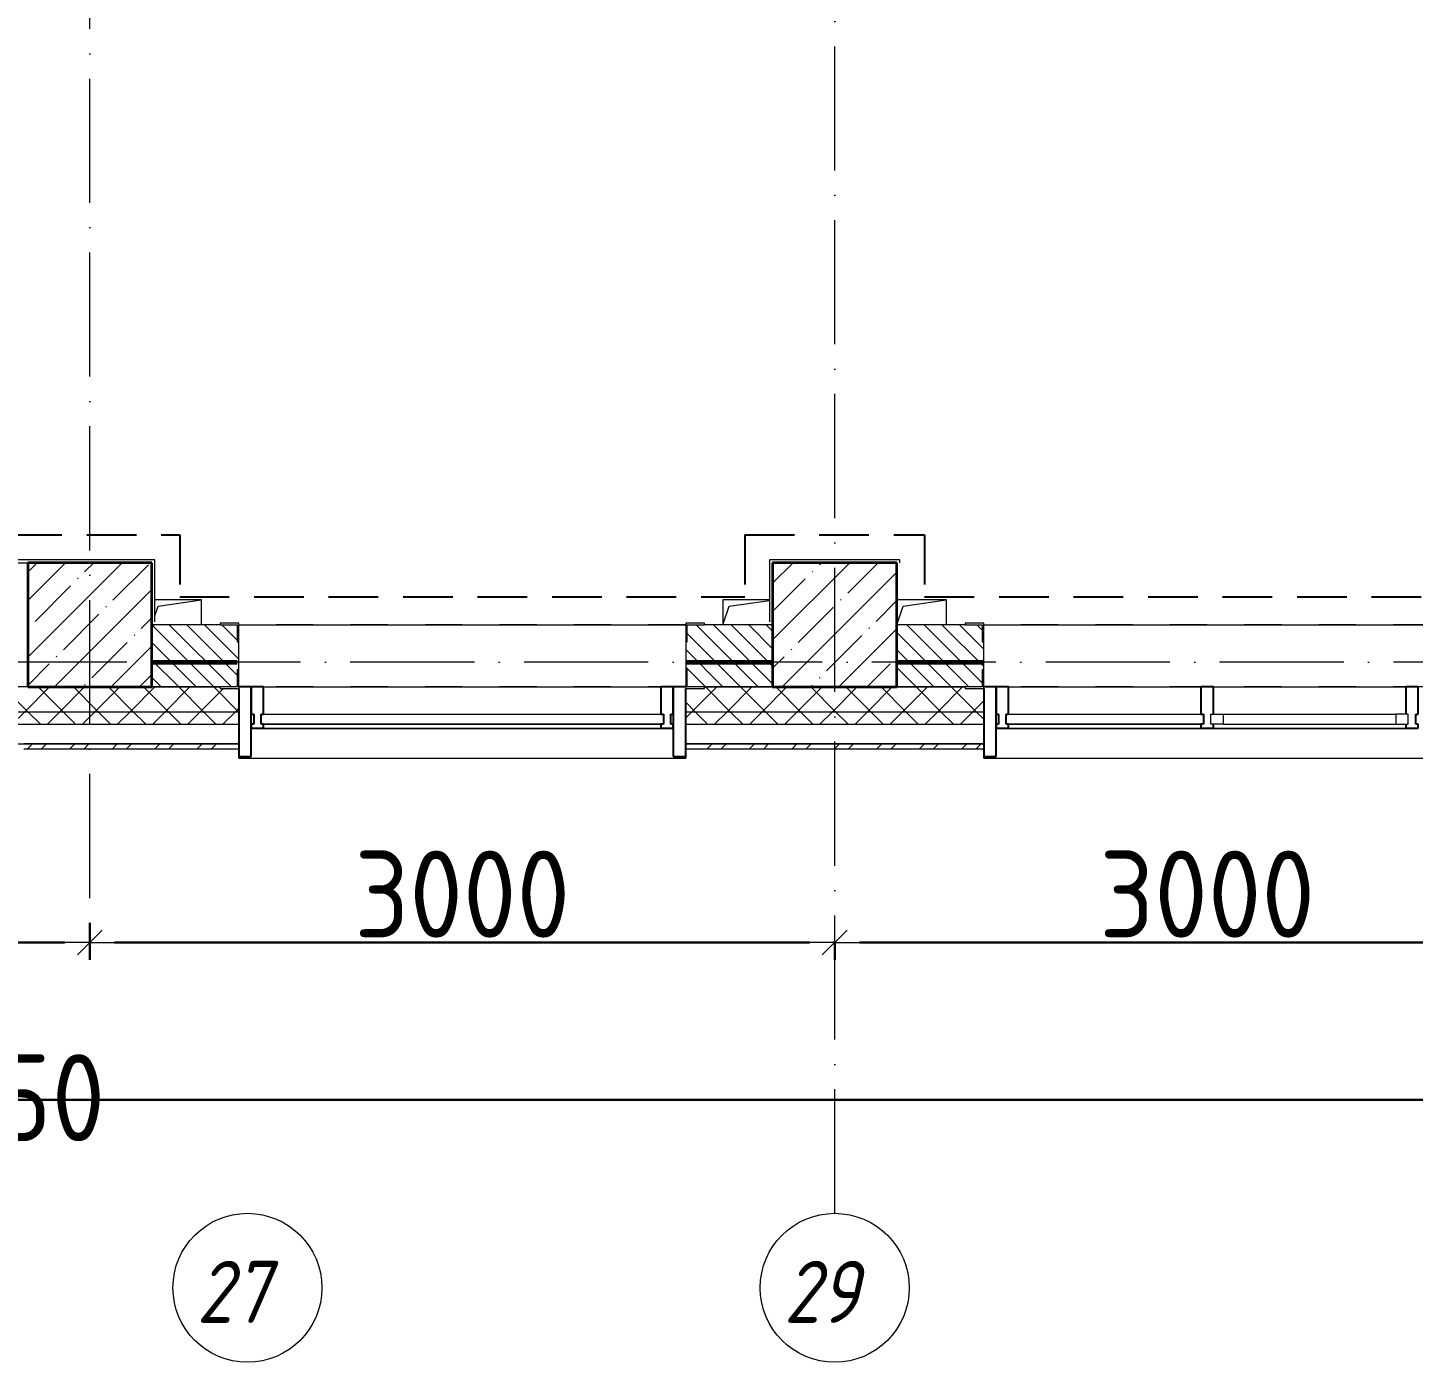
# Model space of a CAD drawing. Header units: millimetres. Extents: x -213536 to 1564669, y -45299 to 942238.
# Drawn here: x 607764 to 613344, y 422415 to 427790 of the extents above; entities that cross this region are included whole.
import ezdxf

# ---------------------------------------------------------------- set-up
doc = ezdxf.new("R2010")
doc.units = ezdxf.units.MM
for name, pattern in [('50_200_ШТРИХ_1Т_ш5_п1_п1_', [700, 500, -100, 0, -100]), ('Штрих короткий', [300, 150, -150]), ('Штриховая _2 мм - 1 мм_', [300, 200, -100])]:
    doc.linetypes.add(name, pattern=pattern)
for name, color, linetype, lineweight in [('0-1', 7, 'Continuous', 5), ('0-2', 7, 'Continuous', 9), ('2.1) ПГП окна 2.8 м', 5, 'Continuous', 30), ('3) ЖБ 4м', 3, 'Continuous', 30), ('Импосты витража', 7, 'Continuous', 9), ('Импосты витража-1', 7, 'Continuous', 25), ('Каркас_Импост', 7, 'Continuous', 13), ('Несущие колонны', 7, 'Continuous', 9), ('Несущие колонны-1', 7, 'Continuous', 35), ('Обобщенные модели', 7, 'Continuous', 9), ('Общие ребра', 7, 'Continuous', 9), ('Окна', 7, 'Continuous', 9), ('Оси', 7, 'Continuous', 9), ('Оси-1', 7, 'Continuous', 20), ('Оси-2', 7, '50_200_ШТРИХ_1Т_ш5_п1_п1_', 9), ('Остекление-1', 7, 'Continuous', 9), ('Перемычка-1', 7, 'Штрих короткий', 9), ('Размеры', 7, 'Continuous', 15), ('Стены', 7, 'Continuous', 9), ('Стены-1', 7, 'Continuous', 13), ('Штриховка разреза-1', 7, 'Continuous', 9)]:
    doc.layers.add(name, color=color, linetype=linetype, lineweight=lineweight)
doc.layers.add('Каркас_Импост-2', color=7, linetype='Continuous', lineweight=9, true_color=0xaaaaaa)
doc.layers.add('СТ-1_1', color=7, linetype='Штриховая _2 мм - 1 мм_', lineweight=90, true_color=0x888888)
doc.layers.get('0-2').off()
doc.styles.add('ISOCPEUR_I_1', font='isocpeui.ttf', dxfattribs={"width": 0.85, "height": 2.5})
doc.styles.add('СПДС', font='isocpeur.ttf', dxfattribs={"width": 0.9})
doc.dimstyles.new('Размера А3', dxfattribs={"dimtxt": 200, "dimasz": 100, "dimexe": 70, "dimexo": 100, "dimgap": 20, "dimtad": 1, "dimdec": 0, "dimrnd": 10, "dimzin": 0, "dimdsep": 46, "dimtxsty": 'СПДС', "dimblk": 'ARROWHEAD_6', "dimcen": 1, "dimclrd": 256, "dimclre": 256, "dimclrt": 256, "dimazin": 0, "dimtfac": 1, "dimtdec": 0, "dimtmove": 2, "dimatfit": 3, "dimfxl": 1, "dimtolj": 1, "dimtzin": 0, "dimarcsym": 0})
pattern_1 = [(45, (0, 0), (-70.71068, 70.71068), []), (135, (0, 0), (-70.71068, -70.71068), [])]
pattern_2 = [(135, (0, 0), (-35.35534, -35.35534), [])]

# ---------------------------------------------------------------- blocks, each defined once
blk = doc.blocks.new('Ось сетки - Круг_Ø6_00__ISO-2_5_0_9K_-16731441-АИ2_03_План отделки стен 3-го этажа _Часть 2_')
at = {"layer": 'Оси-1'}
blk.add_circle((0, 0), 3, dxfattribs=at)
blk = doc.blocks.new('ARROWHEAD_6')
at = {"color": 0, "linetype": 'Continuous'}
for p, q in [((0, 0), (-1, 0)), ((-0.5, -0.5), (0.5, 0.5))]:
    blk.add_line(p, q, dxfattribs=at)
blk = doc.blocks.new('*D4724')
at = {"layer": 'Defpoints', "color": 0, "transparency": 16777216}
for p in [(471642.1, 424284.8), (471092.1, 424211.7), (471642.1, 424105.6)]:
    blk.add_point(p, dxfattribs=at)
at = {"layer": 'Размеры', "lineweight": -2, "transparency": 16777216}
for p, q in [((471642.1, 424184.8), (471642.1, 424035.6)), ((471092.1, 424111.7), (471092.1, 424035.6)), ((471192.1, 424105.6), (471542.1, 424105.6))]:
    blk.add_line(p, q, dxfattribs=at)
at = {"layer": 'Размеры', "lineweight": -2, "transparency": 16777216, "xscale": 100, "yscale": 100, "zscale": 100, "rotation": 180}
blk.add_blockref('ARROWHEAD_6', (471092.1, 424105.6), dxfattribs=at)
at = {"layer": 'Размеры', "lineweight": -2, "transparency": 16777216, "xscale": 100, "yscale": 100, "zscale": 100}
blk.add_blockref('ARROWHEAD_6', (471642.1, 424105.6), dxfattribs=at)
at = {"layer": 'Размеры', "transparency": 16777216, "insert": (471367.1, 423480.6), "char_height": 350, "width": 1.866, "attachment_point": 5, "style": 'СПДС'}
blk.add_mtext('\\A1;550', dxfattribs=at)
blk = doc.blocks.new('*D4725')
at = {"layer": 'Defpoints', "color": 0, "transparency": 16777216}
for p in [(471642.1, 424284.8), (474642.1, 424211.7), (474642.1, 424105.6)]:
    blk.add_point(p, dxfattribs=at)
at = {"layer": 'Размеры', "lineweight": -2, "transparency": 16777216}
for p, q in [((471642.1, 424184.8), (471642.1, 424035.6)), ((471742.1, 424105.6), (474542.1, 424105.6)), ((474642.1, 424111.7), (474642.1, 424035.6))]:
    blk.add_line(p, q, dxfattribs=at)
at = {"layer": 'Размеры', "lineweight": -2, "transparency": 16777216, "xscale": 100, "yscale": 100, "zscale": 100, "rotation": 180}
blk.add_blockref('ARROWHEAD_6', (471642.1, 424105.6), dxfattribs=at)
at = {"layer": 'Размеры', "lineweight": -2, "transparency": 16777216, "xscale": 100, "yscale": 100, "zscale": 100}
blk.add_blockref('ARROWHEAD_6', (474642.1, 424105.6), dxfattribs=at)
at = {"layer": 'Размеры', "transparency": 16777216, "insert": (473142.1, 424300.6), "char_height": 350, "width": 2.488, "attachment_point": 5, "style": 'СПДС'}
blk.add_mtext('\\A1;3000', dxfattribs=at)
blk = doc.blocks.new('*D4726')
at = {"layer": 'Defpoints', "color": 0, "transparency": 16777216}
for p in [(474642.1, 424211.7), (477642.1, 424211.7), (477642.1, 424105.6)]:
    blk.add_point(p, dxfattribs=at)
at = {"layer": 'Размеры', "lineweight": -2, "transparency": 16777216}
for p, q in [((474642.1, 424111.7), (474642.1, 424035.6)), ((474742.1, 424105.6), (477542.1, 424105.6)), ((477642.1, 424111.7), (477642.1, 424035.6))]:
    blk.add_line(p, q, dxfattribs=at)
at = {"layer": 'Размеры', "lineweight": -2, "transparency": 16777216, "xscale": 100, "yscale": 100, "zscale": 100, "rotation": 180}
blk.add_blockref('ARROWHEAD_6', (474642.1, 424105.6), dxfattribs=at)
at = {"layer": 'Размеры', "lineweight": -2, "transparency": 16777216, "xscale": 100, "yscale": 100, "zscale": 100}
blk.add_blockref('ARROWHEAD_6', (477642.1, 424105.6), dxfattribs=at)
at = {"layer": 'Размеры', "transparency": 16777216, "insert": (476142.1, 424300.6), "char_height": 350, "width": 2.488, "attachment_point": 5, "style": 'СПДС'}
blk.add_mtext('\\A1;3000', dxfattribs=at)
blk = doc.blocks.new('*D4743')
at = {"layer": 'Defpoints', "color": 0, "transparency": 16777216}
for p in [(430692.1, 423578.1), (534192.1, 423578.1), (534192.1, 423472.1)]:
    blk.add_point(p, dxfattribs=at)
at = {"layer": 'Размеры', "lineweight": -2, "transparency": 16777216}
for p, q in [((430692.1, 423478.1), (430692.1, 423402.1)), ((430792.1, 423472.1), (534092.1, 423472.1)), ((534192.1, 423478.1), (534192.1, 423402.1))]:
    blk.add_line(p, q, dxfattribs=at)
at = {"layer": 'Размеры', "lineweight": -2, "transparency": 16777216, "xscale": 100, "yscale": 100, "zscale": 100, "rotation": 180}
blk.add_blockref('ARROWHEAD_6', (430692.1, 423472.1), dxfattribs=at)
at = {"layer": 'Размеры', "lineweight": -2, "transparency": 16777216, "xscale": 100, "yscale": 100, "zscale": 100}
blk.add_blockref('ARROWHEAD_6', (534192.1, 423472.1), dxfattribs=at)
at = {"layer": 'Размеры', "transparency": 16777216, "insert": (482442.1, 423667.1), "char_height": 350, "width": 3.544, "attachment_point": 5, "style": 'СПДС'}
blk.add_mtext('\\A1;103500', dxfattribs=at)
blk = doc.blocks.new('BSC_Колонна _Прямоугольная - 500х500-V65-АИ2_03_План отделки стен 3-го этажа _Часть 2_')
at = {"layer": 'Несущие колонны'}
h = blk.add_hatch(dxfattribs=at)
h.set_pattern_fill('FP_73', color=256, style=0, pattern_type=2)
h.set_pattern_definition([(45, (-43950, -150), (-114.04925, 114.04925), []), (45, (-43835.95, -150), (-114.04925, 114.04925), [201.613, -40.323, 3.353, -36.97])])
h.paths.add_polyline_path([(-250, -250), (250, -250), (250, 250), (-250, 250)], flags=0)
at = {"layer": 'Несущие колонны-1'}
for p, q in [((250, 250), (-250, 250)), ((-250, 250), (-250, -250)), ((250, -250), (250, 250)), ((-250, -250), (250, -250))]:
    blk.add_line(p, q, dxfattribs=at)
blk = doc.blocks.new('BSC_Колонна _Прямоугольная - 500х500-V107-АИ2_03_План отделки стен 3-го этажа _Часть 2_')
at = {"layer": 'Несущие колонны'}
h = blk.add_hatch(dxfattribs=at)
h.set_pattern_fill('FP_97', color=256, style=0, pattern_type=2)
h.set_pattern_definition([(45, (-40950, -150), (-114.04925, 114.04925), []), (45, (-40835.95, -150), (-114.04925, 114.04925), [201.613, -40.323, 3.353, -36.97])])
h.paths.add_polyline_path([(-250, -250), (250, -250), (250, 250), (-250, 250)], flags=0)
at = {"layer": 'Несущие колонны-1'}
for p, q in [((250, 250), (-250, 250)), ((-250, 250), (-250, -250)), ((250, -250), (250, 250)), ((-250, -250), (250, -250))]:
    blk.add_line(p, q, dxfattribs=at)
blk = doc.blocks.new('Проем_Дверь_Прямоугольный - 1800х2700h_оконные проемы-25805030-АИ2_03_План отделки стен 3-го этажа _Часть 2_')
at = {"layer": 'Перемычка-1'}
for p, q in [((900, 125), (-900, 125)), ((900, -125), (-900, -125))]:
    blk.add_line(p, q, dxfattribs=at)
blk = doc.blocks.new('PNS_Панель прямоугольная1 - Нр_Стекло - 40мм-25293744-АИ2_03_План отделки стен 3-го этажа _Часть 2_')
at = {"layer": 'Остекление-1'}
for p, q in [((-800, 40), (800, 40)), ((-810, 0), (810, 0)), ((800, 0), (-800, 0))]:
    blk.add_line(p, q, dxfattribs=at)
blk = doc.blocks.new('Прямоугольный импост - Импост структурный с накладкой - 150мм-25651488-АИ2_03_План отделки стен 3-го этажа _Часть 2_')
at = {"layer": 'Импосты витража'}
for p, q in [((41650, -100), (43250, -100)), ((41650, -267), (43250, -267))]:
    blk.add_line(p, q, dxfattribs=at)
blk = doc.blocks.new('Прямоугольный импост - Импост структурный с накладкой - 150мм-25651501-АИ2_03_План отделки стен 3-го этажа _Часть 2_')
at = {"layer": 'Импосты витража-1'}
for p, q in [((-25, 0), (-25, 17)), ((-25, 17), (25, 17)), ((-15, 0), (-25, 0)), ((-15, -40), (-15, 0)), ((25, 0), (15, 0)), ((15, 0), (15, -40)), ((25, 17), (25, 0)), ((-25, -150), (-25, -40)), ((-25, -40), (-15, -40)), ((15, -40), (25, -40)), ((25, -40), (25, -150)), ((25, -150), (-25, -150))]:
    blk.add_line(p, q, dxfattribs=at)
blk = doc.blocks.new('PNS_Панель прямоугольная2 - Нр_Стекло - 40мм-26243474-АИ2_03_План отделки стен 3-го этажа _Часть 2_')
at = {"layer": 'Каркас_Импост'}
for p, q in [((-397.5, 0), (-397.5, 40)), ((-397.5, 40), (-347.5, 40)), ((-347.5, 40), (-347.5, 0)), ((397.5, 40), (347.5, 40)), ((347.5, 40), (347.5, 0)), ((397.5, 0), (397.5, 40)), ((-347.5, 0), (-397.5, 0)), ((347.5, 0), (397.5, 0))]:
    blk.add_line(p, q, dxfattribs=at)
at = {"layer": 'Каркас_Импост-2'}
for p, q in [((-347.5, 40), (347.5, 40)), ((-347.5, 0), (347.5, 0))]:
    blk.add_line(p, q, dxfattribs=at)
blk = doc.blocks.new('Прямоугольный импост - Импост структурный с накладкой - 150мм-25647633-АИ2_03_План отделки стен 3-го этажа _Часть 2_')
at = {"layer": 'Импосты витража-1'}
for p, q in [((-25, 0), (-25, 17)), ((-25, 17), (25, 17)), ((-15, 0), (-25, 0)), ((-15, -40), (-15, 0)), ((25, 17), (25, 0)), ((-25, -150), (-25, -40)), ((-25, -40), (-15, -40)), ((25, -40), (25, -150)), ((25, -150), (-25, -150))]:
    blk.add_line(p, q, dxfattribs=at)
blk = doc.blocks.new('Прямоугольный импост - Импост структурный с накладкой - 150мм-25647642-АИ2_03_План отделки стен 3-го этажа _Часть 2_')
at = {"layer": 'Импосты витража'}
for p, q in [((27275, -100), (28050, -100)), ((27275, -267), (28050, -267))]:
    blk.add_line(p, q, dxfattribs=at)
blk = doc.blocks.new('Прямоугольный импост - Импост структурный с накладкой - 150мм-V161-АИ2_03_План отделки стен 3-го этажа _Часть 2_')
at = {"layer": 'Импосты витража-1'}
for p, q in [((-25, 0), (-25, 17)), ((-25, 17), (25, 17)), ((25, 0), (15, 0)), ((15, 0), (15, -40)), ((25, 17), (25, 0)), ((-25, -150), (-25, -40)), ((15, -40), (25, -40)), ((25, -40), (25, -150)), ((25, -150), (-25, -150))]:
    blk.add_line(p, q, dxfattribs=at)
blk = doc.blocks.new('PNS_Панель прямоугольная1 - Нр_Стекло - 40мм-25259299-АИ2_03_План отделки стен 3-го этажа _Часть 2_')
at = {"layer": 'Остекление-1'}
for p, q in [((-387.5, 40), (387.5, 40)), ((-397.5, 0), (397.5, 0)), ((387.5, 0), (-387.5, 0))]:
    blk.add_line(p, q, dxfattribs=at)
blk = doc.blocks.new('Прямоугольный импост - Импост структурный с накладкой - 150мм-25647644-АИ2_03_План отделки стен 3-го этажа _Часть 2_')
at = {"layer": 'Импосты витража-1'}
for p, q in [((-25, 0), (-25, 17)), ((-25, 17), (25, 17)), ((-15, 0), (-25, 0)), ((-15, -40), (-15, 0)), ((25, 0), (15, 0)), ((15, 0), (15, -40)), ((25, 17), (25, 0)), ((-25, -150), (-25, -40)), ((-25, -40), (-15, -40)), ((15, -40), (25, -40)), ((25, -40), (25, -150)), ((25, -150), (-25, -150))]:
    blk.add_line(p, q, dxfattribs=at)
blk = doc.blocks.new('Прямоугольный импост - Откос НВФ_50х280 мм-25995271-АИ2_03_План отделки стен 3-го этажа _Часть 2_')
at = {"layer": 'Импосты витража-1'}
for p, q in [((-50, 130), (0, 130)), ((-50, -150), (-50, 130)), ((0, 130), (0, -144)), ((0, -150), (-50, -150))]:
    blk.add_line(p, q, dxfattribs=at)
blk = doc.blocks.new('Прямоугольный импост - Откос НВФ_50х280 мм-25995273-АИ2_03_План отделки стен 3-го этажа _Часть 2_')
at = {"layer": 'Импосты витража-1'}
for p, q in [((0, 130), (-50, 130)), ((-50, 130), (-50, -150)), ((0, -144), (0, 130)), ((-50, -150), (0, -150))]:
    blk.add_line(p, q, dxfattribs=at)
blk = doc.blocks.new('Прямоугольный импост - Откос НВФ_50х280 мм-25993838-АИ2_03_План отделки стен 3-го этажа _Часть 2_')
at = {"layer": 'Импосты витража-1'}
for p, q in [((0, 130), (-50, 130)), ((-50, 130), (-50, -150)), ((0, -144), (0, 130)), ((-50, -150), (0, -150))]:
    blk.add_line(p, q, dxfattribs=at)
blk = doc.blocks.new('Фахверк_СКБ_Уголок - 250_2700-27497298-АИ2_03_План отделки стен 3-го этажа _Часть 2_')
at = {"layer": 'Обобщенные модели'}
for p, q in [((200, 181), (125, 181)), ((125, 181), (125, 106)), ((131, 106), (131, 175)), ((131, 175), (200, 175)), ((200, 175), (200, 181)), ((125, 106), (131, 106)), ((131, -6), (125, -6)), ((125, -6), (125, -81)), ((131, -75), (131, -6)), ((125, -81), (200, -81)), ((200, -75), (131, -75)), ((200, -81), (200, -75))]:
    blk.add_line(p, q, dxfattribs=at)
blk = doc.blocks.new('AR_Отверстие прямоугольное _в плите_ - AR_Отверстие прямоугольное _в плите_-V219-АИ2_03_План отделки стен 3-го этажа _Часть 2_')
at = {"layer": 'Обобщенные модели'}
for p, q in [((100, 50), (-100, 50)), ((-100, -50), (-75, 25)), ((-75, 25), (100, 50)), ((100, -50), (100, 50))]:
    blk.add_line(p, q, dxfattribs=at)
blk = doc.blocks.new('AR_Отверстие прямоугольное _в плите_ - AR_Отверстие прямоугольное _в плите_-V220-АИ2_03_План отделки стен 3-го этажа _Часть 2_')
at = {"layer": 'Обобщенные модели'}
for p, q in [((100, 50), (-88, 50)), ((-88, -14), (-75, 25)), ((-75, 25), (100, 50)), ((100, -50), (100, 50))]:
    blk.add_line(p, q, dxfattribs=at)
blk = doc.blocks.new('AR_Отверстие прямоугольное _в плите_ - AR_Отверстие прямоугольное _в плите_-V222-АИ2_03_План отделки стен 3-го этажа _Часть 2_')
at = {"layer": 'Обобщенные модели'}
for p, q in [((88, 50), (-100, 50)), ((-100, 50), (-100, -50)), ((-100, -50), (-75, 25)), ((-75, 25), (88, 48.3))]:
    blk.add_line(p, q, dxfattribs=at)
blk = doc.blocks.new('Отлив_СКБ - Отлив витража_120_НВФ-31885687-АИ2_03_План отделки стен 3-го этажа _Часть 2_')
at = {"layer": 'Окна'}
for p, q in [((1750, -2), (50, -2)), ((0, -120), (0, -113)), ((0, -120), (1800, -120)), ((1800, -113), (1800, -120))]:
    blk.add_line(p, q, dxfattribs=at)
blk = doc.blocks.new('0125-Р-ОО-Ш2-АР-о_23_10_2024_rvt-1-АИ2_03_План отделки стен 3-го этажа _Часть 2_')
at = {"layer": 'Штриховка разреза-1'}
h = blk.add_hatch(dxfattribs=at)
h.set_pattern_fill('FP_1', color=256, style=0, pattern_type=2)
h.set_pattern_definition(pattern_2)
h.paths.add_polyline_path([(43473.4, -100), (43700, -100), (43700, 150), (43356, 150), (43356, 81), (43350, 81), (43350, -31), (43356, -31), (43356, -100), (43425, -100)], flags=0)
h.paths.add_polyline_path([(41475, -100), (41544, -100), (41544, -31), (41550, -31), (41550, 81), (41544, 81), (41544, 150), (41200, 150), (41200, -100)], flags=0)
h = blk.add_hatch(dxfattribs=at)
h.set_pattern_fill('FP_1', color=256, style=0, pattern_type=2)
h.set_pattern_definition(pattern_2)
h.paths.add_polyline_path([(46356, -100), (46700, -100), (46700, 150), (46356, 150), (46356, 81), (46350, 81), (46350, -31), (46356, -31), (46356, -95.7)], flags=0)
h.paths.add_polyline_path([(44475, -100), (44544, -100), (44544, -31), (44550, -31), (44550, 81), (44544, 81), (44544, 150), (44200, 150), (44200, -100), (44405.4, -100)], flags=0)
h = blk.add_hatch(dxfattribs=at)
h.set_pattern_fill('FP_81', color=256, style=0, pattern_type=2)
h.set_pattern_definition(pattern_1)
h.paths.add_polyline_path([(102188.9, -200), (103600, -200), (103600, -100), (94575, -100), (94575, -106), (94500, -106), (94500, -200), (98460.9, -200)], flags=0)
h.paths.add_polyline_path([(91850, -200), (92700, -200), (92700, -106), (92625, -106), (92625, -100), (84750, -100), (84750, -200), (91350, -200)], flags=0)
h.paths.add_polyline_path([(83549.1, -200), (83750, -200), (83750, -100), (82625, -100), (82625, -106), (82550, -106), (82550, -200), (82617.1, -200)], flags=0)
h.paths.add_polyline_path([(80675, -200), (80750, -200), (80750, -106), (80675, -106), (80675, -100), (79625, -100), (79625, -106), (79550, -106), (79550, -200), (79821.1, -200)], flags=0)
h.paths.add_polyline_path([(77750, -200), (77750, -100), (76625, -100), (76625, -106), (76550, -106), (76550, -200), (77250, -200)], flags=0)
h.paths.add_polyline_path([(73425, -200), (74750, -200), (74750, -100), (73425, -100), (73425, -106), (73350, -106), (73350, -200), (73356, -200)], flags=0)
h.paths.add_polyline_path([(70350, -200), (71550, -200), (71550, -106), (71475, -106), (71475, -100), (70425, -100), (70425, -106), (70350, -106)], flags=0)
h.paths.add_polyline_path([(67356, -200), (68550, -200), (68550, -100), (67425, -100), (67425, -106), (67350, -106), (67350, -200)], flags=0)
h.paths.add_polyline_path([(64909.2, -200), (65550, -200), (65550, -106), (65475, -106), (65475, -100), (64425, -100), (64425, -106), (64350, -106), (64350, -200)], flags=0)
h.paths.add_polyline_path([(62200, -200), (62550, -200), (62550, -106), (62475, -106), (62475, -100), (61425, -100), (61425, -106), (61350, -106), (61350, -200), (62113.2, -200)], flags=0)
h.paths.add_polyline_path([(59550, -200), (59550, -106), (59475, -106), (59475, -100), (58425, -100), (58425, -106), (58350, -106), (58350, -200), (59317.3, -200)], flags=0)
h.paths.add_polyline_path([(56521.3, -200), (56550, -200), (56550, -106), (56475, -106), (56475, -100), (55425, -100), (55425, -106), (55350, -106), (55350, -200), (55589.3, -200)], flags=0)
h.paths.add_polyline_path([(52350, -200), (53550, -200), (53550, -106), (53475, -106), (53475, -100), (52425, -100), (52425, -106), (52350, -106)], flags=0)
h.paths.add_polyline_path([(47475, -200), (47550, -200), (47550, -106), (47475, -106), (47475, -100), (46425, -100), (46425, -106), (46350, -106), (46350, -200), (47201.4, -200)], flags=0)
h.paths.add_polyline_path([(44405.4, -200), (44550, -200), (44550, -106), (44475, -106), (44475, -100), (43425, -100), (43425, -106), (43350, -106), (43350, -200), (43473.4, -200)], flags=0)
h.paths.add_polyline_path([(41550, -200), (41550, -106), (41475, -105.4), (41475, -100), (40150, -100), (40150, -200), (41544, -200)], flags=0)
h.paths.add_polyline_path([(38350, -200), (38350, -106), (38275, -106), (38275, -100), (37150, -100), (37150, -200), (37881.4, -200)], flags=0)
h.paths.add_polyline_path([(34153.5, -200), (35350, -200), (35350, -106), (35275, -106), (35275, -100), (34225, -100), (34225, -106), (34150, -106), (34150, -200)], flags=0)
h.paths.add_polyline_path([(32275, -200), (32350, -200), (32350, -106), (32275, -106), (32275, -100), (31150, -100), (31150, -200), (31650, -200)], flags=0)
h.paths.add_polyline_path([(28650, -200), (29350, -200), (29350, -106), (29275, -106), (29275, -100), (28150, -100), (28150, -200), (28561.5, -200)], flags=0)
h.paths.add_polyline_path([(25299.5, -200), (26350, -200), (26350, -106), (26275, -106), (26275, -100), (25225, -100), (25225, -106), (25150, -106), (25150, -200), (25225, -200)], flags=0)
h.paths.add_polyline_path([(17350, -200), (17350, -106), (17275, -106), (17275, -100), (16225, -100), (16225, -106), (16150, -106), (16150, -200), (17250, -200)], flags=0)
h.paths.add_polyline_path([(15150, -200), (15150, -106), (15075, -106), (15075, -100), (9825, -100), (9825, -106), (9750, -106), (9750, -200), (14581.6, -200)], flags=0)
h.paths.add_polyline_path([(8057.7, -200), (8750, -200), (8750, -106), (8675, -106), (8675, -100), (-100, -100), (-100, -200), (7125.7, -200)], flags=0)
h = blk.add_hatch(dxfattribs=at)
h.set_pattern_fill('FP_81', color=256, style=0, pattern_type=2)
h.set_pattern_definition(pattern_1)
h.paths.add_polyline_path([(103120.9, -250), (103700, -250), (103700, -200), (94500, -200), (94500, -250), (102188.9, -250)], flags=0)
h.paths.add_polyline_path([(92700, -250), (92700, -200), (84750, -200), (84750, -250), (91937, -250)], flags=0)
h.paths.add_polyline_path([(83549.1, -250), (83750, -250), (83750, -200), (82550, -200), (82550, -250), (82617.1, -250)], flags=0)
h.paths.add_polyline_path([(79821.1, -250), (80750, -250), (80750, -200), (79550, -200), (79550, -250)], flags=0)
h.paths.add_polyline_path([(77750, -250), (77750, -200), (76550, -200), (76550, -250), (77025.1, -250)], flags=0)
h.paths.add_polyline_path([(74229.1, -250), (74750, -250), (74750, -200), (73350, -200), (73350, -250)], flags=0)
h.paths.add_polyline_path([(70501.2, -250), (71550, -250), (71550, -200), (70350, -200), (70350, -250)], flags=0)
h.paths.add_polyline_path([(68550, -250), (68550, -200), (67350, -200), (67350, -250), (67705.2, -250)], flags=0)
h.paths.add_polyline_path([(64909.2, -250), (65550, -250), (65550, -200), (64350, -200), (64350, -250)], flags=0)
h.paths.add_polyline_path([(62550, -250), (62550, -200), (61350, -200), (61350, -250), (62113.2, -250)], flags=0)
h.paths.add_polyline_path([(59317.3, -250), (59550, -250), (59550, -200), (58350, -200), (58350, -250)], flags=0)
h.paths.add_polyline_path([(56521.3, -250), (56550, -250), (56550, -200), (55350, -200), (55350, -250), (55589.3, -250)], flags=0)
h.paths.add_polyline_path([(53550, -250), (53550, -200), (52350, -200), (52350, -250), (52793.3, -250)], flags=0)
h.paths.add_polyline_path([(46735.4, -250), (47550, -250), (47550, -200), (46350, -200), (46350, -250)], flags=0)
h.paths.add_polyline_path([(44550, -250), (44550, -200), (43350, -200), (43350, -250), (44405.4, -250)], flags=0)
h.paths.add_polyline_path([(41550, -250), (41550, -200), (40150, -200), (40150, -250), (40677.4, -250)], flags=0)
h.paths.add_polyline_path([(37881.4, -250), (38350, -250), (38350, -200), (37150, -200), (37150, -250), (37415.4, -250)], flags=0)
h.paths.add_polyline_path([(35085.5, -250), (35350, -250), (35350, -200), (34150, -200), (34150, -250), (34153.5, -250)], flags=0)
h.paths.add_polyline_path([(32350, -250), (32350, -200), (31150, -200), (31150, -250), (31357.5, -250)], flags=0)
h.paths.add_polyline_path([(28561.5, -250), (29350, -250), (29350, -200), (28150, -200), (28150, -250)], flags=0)
h.paths.add_polyline_path([(25765.5, -250), (26350, -250), (26350, -200), (25150, -200), (25150, -250), (25299.5, -250)], flags=0)
h.paths.add_polyline_path([(17350, -250), (17350, -200), (16150, -200), (16150, -250), (16445.6, -250)], flags=0)
h.paths.add_polyline_path([(14581.6, -250), (15150, -250), (15150, -200), (9750, -200), (9750, -250), (12717.6, -250)], flags=0)
h.paths.add_polyline_path([(8057.7, -250), (8750, -250), (8750, -200), (-200, -200), (-200, -250), (7125.7, -250)], flags=0)
h = blk.add_hatch(dxfattribs=at)
h.set_pattern_fill('FP_80', color=256, style=0, pattern_type=2)
h.set_pattern_definition([(45, (0, 0), (-85.53659, 85.53659), []), (45, (57.02, 0), (-85.53659, 85.53659), [])])
h.paths.add_polyline_path([(74215, -350), (74215, -330), (73351, -330), (73351, -350)], flags=0)
h.paths.add_polyline_path([(71550, -350), (71550, -330), (70350, -330), (70350, -350), (71433.2, -350)], flags=0)
h.paths.add_polyline_path([(68550, -350), (68550, -330), (67350, -330), (67350, -350), (67705.2, -350)], flags=0)
h.paths.add_polyline_path([(65550, -350), (65550, -330), (64351, -330), (64351, -350), (64909.2, -350)], flags=0)
h.paths.add_polyline_path([(62550, -350), (62550, -330), (61350, -330), (61350, -350), (62113.2, -350)], flags=0)
h.paths.add_polyline_path([(59550, -350), (59550, -330), (58351, -330), (58351, -350), (59317.3, -350)], flags=0)
h.paths.add_polyline_path([(56521.3, -350), (56550, -350), (56550, -330), (55350, -330), (55350, -350), (55589.3, -350)], flags=0)
h.paths.add_polyline_path([(53550, -350), (53550, -330), (52350, -330), (52350, -350), (52793.3, -350)], flags=0)
h.paths.add_polyline_path([(47201.4, -350), (47550, -350), (47550, -330), (46350, -330), (46350, -350), (46735.4, -350)], flags=0)
h.paths.add_polyline_path([(44405.4, -350), (44550, -350), (44550, -330), (43350, -330), (43350, -350), (43473.4, -350)], flags=0)
h.paths.add_polyline_path([(40685, -350), (41550, -350), (41550, -330), (40685, -330)], flags=0)
at = {"layer": 'Общие ребра'}
for p, q in [((40150, -200), (41550, -200)), ((43350, -200), (44550, -200)), ((40150, -250), (41550, -250)), ((43350, -250), (44550, -250))]:
    blk.add_line(p, q, dxfattribs=at)
at = {"layer": 'Стены'}
for p, q in [((41550, 150), (43350, 150)), ((44550, 150), (46350, 150))]:
    blk.add_line(p, q, dxfattribs=at)
at = {"layer": 'Стены-1'}
for p, q in [((41475, 150), (41200, 150)), ((43700, 150), (43425, 150)), ((44475, 150), (44200, 150)), ((41550, -31), (41550, 81)), ((43350, 81), (43350, -31)), ((44550, -31), (44550, 81)), ((40700, -100), (40650, -100)), ((41475, -100), (41200, -100)), ((41200, -100), (41475, -100)), ((41550, -330), (41550, -106)), ((43350, -106), (43350, -330)), ((43700, -100), (43425, -100)), ((43425, -100), (43700, -100)), ((44475, -100), (44200, -100)), ((44200, -100), (44475, -100)), ((44550, -330), (44550, -106)), ((40150, -330), (41550, -330)), ((41550, -330), (40685, -330)), ((41550, -350), (41550, -330)), ((43350, -330), (44550, -330)), ((44550, -330), (43350, -330)), ((43350, -330), (43350, -350)), ((44550, -350), (44550, -330)), ((40685, -350), (41550, -350)), ((43350, -350), (44550, -350))]:
    blk.add_line(p, q, dxfattribs=at)
at = {"layer": '0-2'}
for name, p in [('BSC_Колонна _Прямоугольная - 500х500-V107-АИ2_03_План отделки стен 3-го этажа _Часть 2_', (40950, 150)), ('BSC_Колонна _Прямоугольная - 500х500-V65-АИ2_03_План отделки стен 3-го этажа _Часть 2_', (43950, 150)), ('AR_Отверстие прямоугольное _в плите_ - AR_Отверстие прямоугольное _в плите_-V220-АИ2_03_План отделки стен 3-го этажа _Часть 2_', (41300, 200)), ('AR_Отверстие прямоугольное _в плите_ - AR_Отверстие прямоугольное _в плите_-V222-АИ2_03_План отделки стен 3-го этажа _Часть 2_', (43600, 200)), ('AR_Отверстие прямоугольное _в плите_ - AR_Отверстие прямоугольное _в плите_-V219-АИ2_03_План отделки стен 3-го этажа _Часть 2_', (44300, 200)), ('Проем_Дверь_Прямоугольный - 1800х2700h_оконные проемы-25805030-АИ2_03_План отделки стен 3-го этажа _Часть 2_', (42450, 25)), ('Фахверк_СКБ_Уголок - 250_2700-27497298-АИ2_03_План отделки стен 3-го этажа _Часть 2_', (43225, -25)), ('Проем_Дверь_Прямоугольный - 1800х2700h_оконные проемы-25805030-АИ2_03_План отделки стен 3-го этажа _Часть 2_', (45450, 25)), ('Прямоугольный импост - Импост структурный с накладкой - 150мм-25651488-АИ2_03_План отделки стен 3-го этажа _Часть 2_', (0, 0)), ('Прямоугольный импост - Импост структурный с накладкой - 150мм-25647642-АИ2_03_План отделки стен 3-го этажа _Часть 2_', (17375, 0)), ('Прямоугольный импост - Импост структурный с накладкой - 150мм-25647642-АИ2_03_План отделки стен 3-го этажа _Часть 2_', (18200, 0)), ('PNS_Панель прямоугольная1 - Нр_Стекло - 40мм-25293744-АИ2_03_План отделки стен 3-го этажа _Часть 2_', (42450, -250)), ('PNS_Панель прямоугольная1 - Нр_Стекло - 40мм-25259299-АИ2_03_План отделки стен 3-го этажа _Часть 2_', (45037.5, -250)), ('PNS_Панель прямоугольная2 - Нр_Стекло - 40мм-26243474-АИ2_03_План отделки стен 3-го этажа _Часть 2_', (45862.5, -250)), ('Отлив_СКБ - Отлив витража_120_НВФ-31885687-АИ2_03_План отделки стен 3-го этажа _Часть 2_', (41550, -267)), ('Отлив_СКБ - Отлив витража_120_НВФ-31885687-АИ2_03_План отделки стен 3-го этажа _Часть 2_', (44550, -267))]:
    blk.add_blockref(name, p, dxfattribs=at)
at = {"layer": '0-2', "rotation": 180}
for name, p in [('Фахверк_СКБ_Уголок - 250_2700-27497298-АИ2_03_План отделки стен 3-го этажа _Часть 2_', (41675, 75)), ('Фахверк_СКБ_Уголок - 250_2700-27497298-АИ2_03_План отделки стен 3-го этажа _Часть 2_', (44675, 75)), ('Прямоугольный импост - Откос НВФ_50х280 мм-25995273-АИ2_03_План отделки стен 3-го этажа _Часть 2_', (41550, -250)), ('Прямоугольный импост - Откос НВФ_50х280 мм-25993838-АИ2_03_План отделки стен 3-го этажа _Часть 2_', (44550, -250))]:
    blk.add_blockref(name, p, dxfattribs=at)
at = {"layer": '0-2', "extrusion": (0, 0, -1), "rotation": 180}
for name, p in [('Прямоугольный импост - Импост структурный с накладкой - 150мм-25651501-АИ2_03_План отделки стен 3-го этажа _Часть 2_', (-41625, -250)), ('Прямоугольный импост - Импост структурный с накладкой - 150мм-25651501-АИ2_03_План отделки стен 3-го этажа _Часть 2_', (-43275, -250)), ('Прямоугольный импост - Откос НВФ_50х280 мм-25995271-АИ2_03_План отделки стен 3-го этажа _Часть 2_', (-43350, -250)), ('Прямоугольный импост - Импост структурный с накладкой - 150мм-25647644-АИ2_03_План отделки стен 3-го этажа _Часть 2_', (-44625, -250)), ('Прямоугольный импост - Импост структурный с накладкой - 150мм-25647633-АИ2_03_План отделки стен 3-го этажа _Часть 2_', (-45450, -250)), ('Прямоугольный импост - Импост структурный с накладкой - 150мм-V161-АИ2_03_План отделки стен 3-го этажа _Часть 2_', (-46275, -250))]:
    blk.add_blockref(name, p, dxfattribs=at)
blk = doc.blocks.new('3этНиз')
at = {"layer": 'СТ-1_1', "lineweight": 25}
for p, q in [((470730.1, 425747.4), (472004.1, 425747.4)), ((472004.1, 425747.4), (472004.1, 425497.4)), ((474280.1, 425747.4), (475004.1, 425747.4)), ((474280.1, 425747.4), (474280.1, 425497.4)), ((475004.1, 425747.4), (475004.1, 425497.4)), ((472004.1, 425497.4), (474280.1, 425497.4)), ((475004.1, 425497.4), (477280.1, 425497.4))]:
    blk.add_line(p, q, dxfattribs=at)
at = {"layer": 'Стены-1'}
for p, q in [((471904.1, 425647.4), (470830.1, 425647.4)), ((471904.1, 425397.4), (471904.1, 425647.4)), ((474904.1, 425647.4), (474380.1, 425647.4)), ((474380.1, 425647.4), (474380.1, 425397.4)), ((474904.1, 425635.4), (474904.1, 425647.4)), ((471342.1, 425635.4), (471392.1, 425635.4)), ((471892.1, 425385.4), (471904.1, 425385.4))]:
    blk.add_line(p, q, dxfattribs=at)
at = {"layer": '0-1'}
blk.add_blockref('0125-Р-ОО-Ш2-АР-о_23_10_2024_rvt-1-АИ2_03_План отделки стен 3-го этажа _Часть 2_', (430692.1, 425235.4), dxfattribs=at)
blk = doc.blocks.new('Ось 3 этаж')
at = {"layer": 'Оси-2'}
for p, q in [((474642.1, 423014.8), (474642.1, 437970.1)), ((471642.1, 424284.8), (471642.1, 436700.1)), ((536900.4, 425235.4), (428373.3, 425235.4))]:
    blk.add_line(p, q, dxfattribs=at)
at = {"layer": 'Оси-1', "xscale": 99.99999999999993, "yscale": 99.99999999999993, "zscale": 99.99999999999993}
for p in [(472277.1, 422714.8), (474642.1, 422714.8)]:
    blk.add_blockref('Ось сетки - Круг_Ø6_00__ISO-2_5_0_9K_-16731441-АИ2_03_План отделки стен 3-го этажа _Часть 2_', p, dxfattribs=at)
at = {"layer": 'Оси', "char_height": 250, "width": 404.05, "attachment_point": 1, "style": 'ISOCPEUR_I_1'}
for s, insert in [('27', (472072.2, 422823.5)), ('29', (474437.2, 422823.5))]:
    blk.add_mtext(s, dxfattribs=dict(at, insert=insert))
at = {"layer": 'Размеры'}
for base, p1, p2, picture, middle in [((474642.1, 424105.6), (471642.1, 424284.8), (474642.1, 424211.7), '*D4725', (473142.1, 424300.6)), ((477642.1, 424105.6), (474642.1, 424211.7), (477642.1, 424211.7), '*D4726', (476142.1, 424300.6)), ((471642.1, 424105.6), (471092.1, 424211.7), (471642.1, 424284.8), '*D4724', (471367.1, 423480.6)), ((534192.1, 423472.1), (430692.1, 423578.1), (534192.1, 423578.1), '*D4743', (482442.1, 423667.1))]:
    dim = blk.add_linear_dim(base=base, p1=p1, p2=p2, dimstyle='Размера А3', override={"dimtxt": 350}, dxfattribs=at)
    dim.commit()
    dim.dimension.update_dxf_attribs({"geometry": picture, "text_midpoint": middle})

msp = doc.modelspace()

# ---------------------------------------------------------------- linework, layer by layer
at = {"layer": '2.1) ПГП окна 2.8 м', "color": 2, "lineweight": 60}
for points in [[(608263.9, 425235.4), (608607.9, 425235.4)], [(610413.9, 425235.4), (610763.9, 425235.4)], [(611263.9, 425235.4), (611613.9, 425235.4)]]:
    msp.add_lwpolyline(points, dxfattribs=at)

# ---------------------------------------------------------------- block references
at = {"color": 5, "lineweight": 30}
msp.add_blockref('Ось 3 этаж', (136371.8, 0), dxfattribs=at)
at = {"layer": '3) ЖБ 4м'}
msp.add_blockref('3этНиз', (136371.8, 0), dxfattribs=at)

doc.saveas('drawing.dxf')
